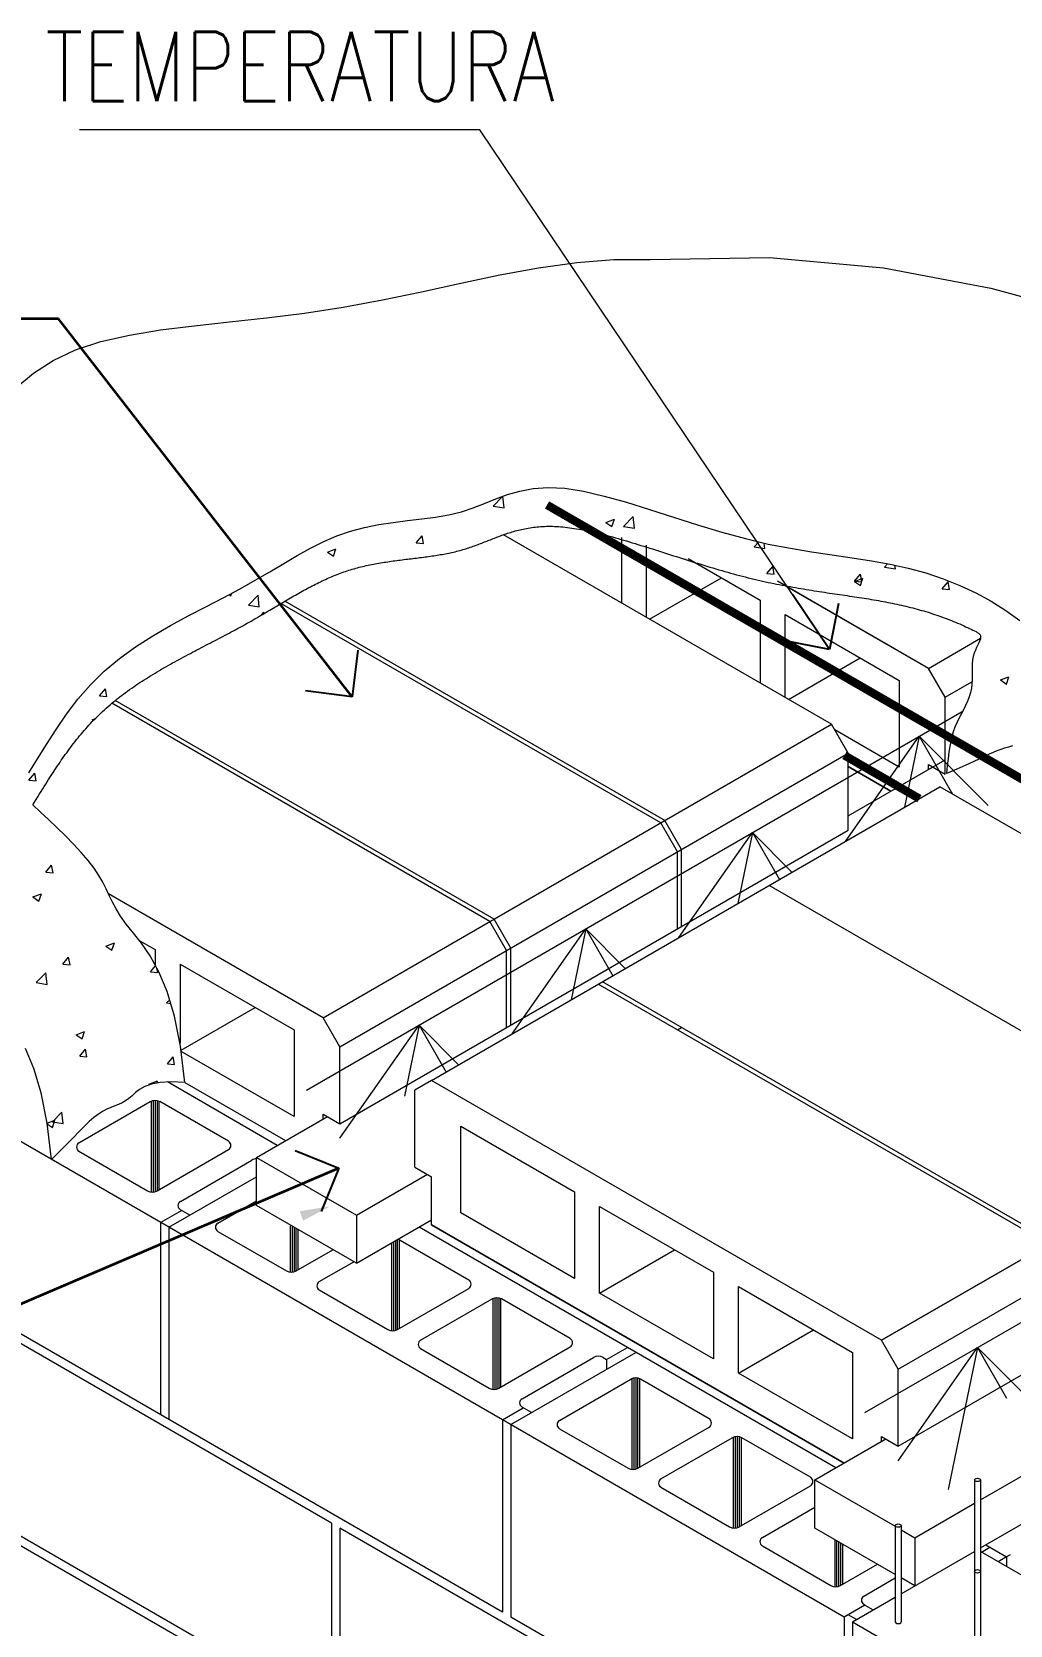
# Model space of a CAD drawing. Header units: metres. Extents: x 101 to 152, y -469 to -326.
# Drawn here: x 148.316 to 150.085, y -458.952 to -456.072 of the extents above; entities that cross this region are included whole.
import ezdxf

# ---------------------------------------------------------------- set-up
doc = ezdxf.new("R2010")
doc.units = ezdxf.units.M
doc.header["$LTSCALE"] = 5
doc.header["$MEASUREMENT"] = 0
doc.layers.get('0').update_dxf_attribs({"color": 30})
for name, color, linetype, lineweight in [('A-ANNO-NOTE', 7, 'Continuous', 35), ('A-ANNO-TEXT', 3, 'Continuous', 18), ('A-DETL-MBND', 3, 'Continuous', 18), ('A-DETL-MCUT', 4, 'Continuous', 25)]:
    doc.layers.add(name, color=color, linetype=linetype, lineweight=lineweight)
doc.styles.add('E-ROMANS', font='romans.shx', dxfattribs={"width": 0.8})
doc.dimstyles.new('E-0100_TICK_12', dxfattribs={"dimscale": 0.001, "dimtxt": 120, "dimasz": 120, "dimexe": 60, "dimexo": 40, "dimgap": 60, "dimtad": 0, "dimzin": 0, "dimdsep": 46, "dimtxsty": 'E-ROMANS', "dimblk": 'OBLIQUE', "dimcen": 60, "dimclrd": 256, "dimclre": 256, "dimclrt": 256, "dimadec": 0, "dimazin": 0, "dimtfac": 1, "dimtmove": 1, "dimatfit": 3, "dimldrblk": 'OPEN90', "dimfxl": 1, "dimtfill": 1, "dimtolj": 1, "dimtzin": 0, "dimlwd": -1, "dimarcsym": 0})

# ---------------------------------------------------------------- blocks, each defined once
blk = doc.blocks.new('_Oblique')
at = {"color": 0, "linetype": 'ByBlock', "lineweight": -2}
blk.add_line((-0.5, -0.5), (0.5, 0.5), dxfattribs=at)
blk = doc.blocks.new('_Open90')
at = {"color": 0, "linetype": 'ByBlock', "lineweight": -2}
for p, q in [((-0.5, 0.5), (0, 0)), ((0, 0), (-1, 0)), ((0, 0), (-0.5, -0.5))]:
    blk.add_line(p, q, dxfattribs=at)

msp = doc.modelspace()

# ---------------------------------------------------------------- linework, layer by layer
at = {"layer": 'A-DETL-MBND'}
for p, q in [((149.2324, -456.4985), (149.3012, -456.4888)), ((149.3012, -456.4888), (149.3686, -456.4834)), ((149.3686, -456.4834), (149.4342, -456.4836)), ((149.4342, -456.4836), (149.6501, -456.4796)), ((149.6501, -456.4796), (149.8557, -456.4984)), ((149.0919, -456.5261), (149.1625, -456.5113)), ((149.1625, -456.5113), (149.2324, -456.4985)), ((149.8557, -456.4984), (150.0503, -456.5351)), ((148.9498, -456.5565), (149.0208, -456.5416)), ((149.0208, -456.5416), (149.0919, -456.5261)), ((150.0503, -456.5351), (150.2332, -456.5848)), ((148.8089, -456.5802), (148.879, -456.5697)), ((148.879, -456.5697), (148.9498, -456.5565)), ((148.6094, -456.6031), (148.6734, -456.596)), ((148.6734, -456.596), (148.7401, -456.5887)), ((148.7401, -456.5887), (148.8089, -456.5802)), ((148.3948, -456.6467), (148.4408, -456.6316)), ((148.4408, -456.6316), (148.4924, -456.62)), ((148.4924, -456.62), (148.5488, -456.6107)), ((148.3546, -456.6657), (148.3948, -456.6467)), ((148.2873, -456.7154), (148.3193, -456.6887)), ((148.3193, -456.6887), (148.3546, -456.6657)), ((149.1348, -456.9244), (149.1553, -456.9162)), ((149.1502, -456.9295), (149.1672, -456.9118)), ((149.1553, -456.9162), (149.1762, -456.9085)), ((149.1699, -456.9326), (149.1674, -456.9117)), ((149.1762, -456.9085), (149.1985, -456.902)), ((149.1985, -456.902), (149.2226, -456.8974)), ((149.2226, -456.8974), (149.2495, -456.8955)), ((149.2495, -456.8955), (149.2796, -456.897)), ((149.2796, -456.897), (149.3136, -456.9024)), ((149.3136, -456.9024), (149.351, -456.9111)), ((149.351, -456.9111), (149.391, -456.9223)), ((149.021, -456.9523), (149.046, -456.9489)), ((149.046, -456.9489), (149.07, -456.9447)), ((149.07, -456.9447), (149.0928, -456.9393)), ((149.0928, -456.9393), (149.1143, -456.9324)), ((149.1143, -456.9324), (149.1348, -456.9244)), ((149.1502, -456.9295), (149.1699, -456.9326)), ((149.3861, -456.9661), (149.4033, -456.9482)), ((149.391, -456.9223), (149.433, -456.9353)), ((149.4057, -456.9692), (149.4033, -456.9482)), ((149.433, -456.9353), (149.4762, -456.9491)), ((149.4762, -456.9491), (149.5199, -456.9631)), ((148.8678, -456.9828), (148.8923, -456.9743)), ((148.8923, -456.9743), (148.9175, -456.9676)), ((148.9175, -456.9676), (148.9433, -456.9626)), ((148.9433, -456.9626), (148.9693, -456.9587)), ((148.9693, -456.9587), (148.9953, -456.9554)), ((148.9953, -456.9554), (149.021, -456.9523)), ((149.1738, -456.9792), (149.1764, -456.9783)), ((149.1764, -456.9783), (149.1792, -456.9774)), ((149.1792, -456.9774), (149.1819, -456.9766)), ((149.1819, -456.9766), (149.1846, -456.9757)), ((149.1846, -456.9757), (149.1874, -456.9749)), ((149.1874, -456.9749), (149.1902, -456.9741)), ((149.1902, -456.9741), (149.193, -456.9734)), ((149.193, -456.9734), (149.1959, -456.9726)), ((149.1959, -456.9726), (149.1988, -456.9719)), ((149.1988, -456.9719), (149.2017, -456.9712)), ((149.2017, -456.9712), (149.2046, -456.9706)), ((149.2046, -456.9706), (149.2076, -456.97)), ((149.2076, -456.97), (149.2106, -456.9694)), ((149.2106, -456.9694), (149.2137, -456.9689)), ((149.2137, -456.9689), (149.2168, -456.9683)), ((149.2168, -456.9683), (149.2199, -456.9679)), ((149.2199, -456.9679), (149.2231, -456.9675)), ((149.2231, -456.9675), (149.2263, -456.9671)), ((149.2263, -456.9671), (149.2295, -456.9667)), ((149.2295, -456.9667), (149.2328, -456.9664)), ((149.2328, -456.9664), (149.2362, -456.9662)), ((149.2362, -456.9662), (149.2396, -456.966)), ((149.2396, -456.966), (149.243, -456.9658)), ((149.243, -456.9658), (149.2465, -456.9657)), ((149.2465, -456.9657), (149.25, -456.9657)), ((149.25, -456.9657), (149.2536, -456.9657)), ((149.2536, -456.9657), (149.2573, -456.9657)), ((149.2573, -456.9657), (149.2609, -456.9658)), ((149.2609, -456.9658), (149.2647, -456.966)), ((149.2647, -456.966), (149.2685, -456.9662)), ((149.2685, -456.9662), (149.2724, -456.9665)), ((149.2724, -456.9665), (149.2763, -456.9669)), ((149.2763, -456.9669), (149.2803, -456.9673)), ((149.2803, -456.9673), (149.2843, -456.9677)), ((149.2843, -456.9677), (149.2884, -456.9682)), ((149.2884, -456.9682), (149.2926, -456.9688)), ((149.2926, -456.9688), (149.2968, -456.9694)), ((149.2968, -456.9694), (149.3011, -456.9701)), ((149.3011, -456.9701), (149.3054, -456.9709)), ((149.3054, -456.9709), (149.3098, -456.9717)), ((149.3098, -456.9717), (149.3142, -456.9725)), ((149.3142, -456.9725), (149.3187, -456.9735)), ((149.3187, -456.9735), (149.3232, -456.9744)), ((149.3232, -456.9744), (149.3278, -456.9754)), ((149.3278, -456.9754), (149.3324, -456.9765)), ((149.3324, -456.9765), (149.3371, -456.9776)), ((149.3371, -456.9776), (149.3419, -456.9787)), ((149.3419, -456.9787), (149.3466, -456.9799)), ((149.3539, -456.9589), (149.3693, -456.953)), ((149.3539, -456.9589), (149.3648, -456.9663)), ((149.3648, -456.9663), (149.3693, -456.953)), ((149.3861, -456.9661), (149.4057, -456.9692)), ((149.5199, -456.9631), (149.5635, -456.9763)), ((149.5635, -456.9763), (149.6063, -456.988)), ((148.7961, -457.0184), (148.82, -457.0052)), ((148.82, -457.0052), (148.8438, -456.9932)), ((148.8438, -456.9932), (148.8678, -456.9828)), ((148.8506, -457.0125), (148.866, -457.0065)), ((148.8616, -457.0199), (148.866, -457.0065)), ((149.0112, -456.9954), (149.0218, -456.9827)), ((149.0112, -456.9954), (149.0244, -456.9966)), ((149.0244, -456.9966), (149.0218, -456.9827)), ((149.0954, -457.0079), (149.0981, -457.0071)), ((149.0981, -457.0071), (149.1008, -457.0062)), ((149.1008, -457.0062), (149.1035, -457.0054)), ((149.1035, -457.0054), (149.1062, -457.0045)), ((149.1062, -457.0045), (149.1089, -457.0036)), ((149.1089, -457.0036), (149.1115, -457.0027)), ((149.1115, -457.0027), (149.1141, -457.0018)), ((149.1141, -457.0018), (149.1167, -457.0009)), ((149.1167, -457.0009), (149.1194, -456.9999)), ((149.1194, -456.9999), (149.122, -456.9989)), ((149.122, -456.9989), (149.1245, -456.998)), ((149.1245, -456.998), (149.1271, -456.997)), ((149.1271, -456.997), (149.1297, -456.996)), ((149.1297, -456.996), (149.1323, -456.995)), ((149.1323, -456.995), (149.1348, -456.994)), ((149.1348, -456.994), (149.1374, -456.993)), ((149.1374, -456.993), (149.1399, -456.992)), ((149.1399, -456.992), (149.1425, -456.9909)), ((149.1425, -456.9909), (149.1451, -456.9899)), ((149.1451, -456.9899), (149.1476, -456.9889)), ((149.1476, -456.9889), (149.1502, -456.9879)), ((149.1502, -456.9879), (149.1528, -456.9869)), ((149.1528, -456.9869), (149.1554, -456.9859)), ((149.1554, -456.9859), (149.1579, -456.9849)), ((149.1579, -456.9849), (149.1606, -456.9839)), ((149.1606, -456.9839), (149.1632, -456.983)), ((149.1632, -456.983), (149.1658, -456.982)), ((149.1658, -456.982), (149.1684, -456.9811)), ((149.1684, -456.9811), (149.1711, -456.9801)), ((149.7621, -457.3236), (149.1686, -456.9809)), ((149.1711, -456.9801), (149.1738, -456.9792)), ((149.3466, -456.9799), (149.3514, -456.9811)), ((149.3514, -456.9811), (149.3563, -456.9824)), ((149.3563, -456.9824), (149.3612, -456.9837)), ((149.3612, -456.9837), (149.3661, -456.985)), ((149.3661, -456.985), (149.3711, -456.9864)), ((149.3711, -456.9864), (149.3761, -456.9878)), ((149.3761, -456.9878), (149.3811, -456.9893)), ((149.3811, -456.9893), (149.3862, -456.9907)), ((149.382, -456.9859), (149.382, -457.1041)), ((149.3862, -456.9907), (149.3913, -456.9922)), ((149.3913, -456.9922), (149.3965, -456.9937)), ((149.3965, -456.9937), (149.4016, -456.9953)), ((149.4016, -456.9953), (149.4068, -456.9969)), ((149.4068, -456.9969), (149.412, -456.9985)), ((149.412, -456.9985), (149.4173, -457.0001)), ((149.4173, -457.0001), (149.4226, -457.0017)), ((149.4226, -457.0017), (149.4279, -457.0034)), ((149.4272, -457.1302), (149.4272, -456.9999)), ((149.4279, -457.0034), (149.4332, -457.005)), ((149.4332, -457.005), (149.4385, -457.0067)), ((149.4385, -457.0067), (149.4439, -457.0084)), ((149.6063, -456.988), (149.6476, -456.9977)), ((149.6219, -457.0027), (149.6306, -456.9937)), ((149.6219, -457.0027), (149.6416, -457.0057)), ((149.6416, -457.0057), (149.6404, -456.996)), ((149.6476, -456.9977), (149.6875, -457.0054)), ((149.6875, -457.0054), (149.726, -457.0119)), ((148.7463, -457.0477), (148.7716, -457.0327)), ((148.7716, -457.0327), (148.7961, -457.0184)), ((148.8506, -457.0125), (148.8616, -457.0199)), ((148.9208, -457.0368), (148.924, -457.0361)), ((148.924, -457.0361), (148.9272, -457.0354)), ((148.9272, -457.0354), (148.9304, -457.0348)), ((148.9304, -457.0348), (148.9336, -457.0341)), ((148.9336, -457.0341), (148.9368, -457.0335)), ((148.9368, -457.0335), (148.9401, -457.0329)), ((148.9401, -457.0329), (148.9433, -457.0324)), ((148.9433, -457.0324), (148.9465, -457.0318)), ((148.9465, -457.0318), (148.9498, -457.0313)), ((148.9498, -457.0313), (148.953, -457.0308)), ((148.953, -457.0308), (148.9563, -457.0303)), ((148.9563, -457.0303), (148.9595, -457.0298)), ((148.9595, -457.0298), (148.9628, -457.0293)), ((148.9628, -457.0293), (148.966, -457.0288)), ((148.966, -457.0288), (148.9693, -457.0284)), ((148.9693, -457.0284), (148.9726, -457.0279)), ((148.9726, -457.0279), (148.9758, -457.0275)), ((148.9758, -457.0275), (148.9791, -457.0271)), ((148.9791, -457.0271), (148.9823, -457.0267)), ((148.9823, -457.0267), (148.9855, -457.0262)), ((148.9855, -457.0262), (148.9888, -457.0258)), ((148.9888, -457.0258), (148.992, -457.0254)), ((148.992, -457.0254), (148.9953, -457.025)), ((148.9953, -457.025), (148.9985, -457.0246)), ((148.9985, -457.0246), (149.0017, -457.0242)), ((149.0017, -457.0242), (149.0049, -457.0238)), ((149.0049, -457.0238), (149.0081, -457.0235)), ((149.0081, -457.0235), (149.0113, -457.0231)), ((149.0113, -457.0231), (149.0145, -457.0227)), ((149.0145, -457.0227), (149.0177, -457.0223)), ((149.0177, -457.0223), (149.0209, -457.0219)), ((149.0209, -457.0219), (149.024, -457.0215)), ((149.024, -457.0215), (149.0272, -457.021)), ((149.0272, -457.021), (149.0303, -457.0206)), ((149.0303, -457.0206), (149.0334, -457.0202)), ((149.0334, -457.0202), (149.0366, -457.0198)), ((149.0366, -457.0198), (149.0397, -457.0193)), ((149.0397, -457.0193), (149.0427, -457.0188)), ((149.0427, -457.0188), (149.0458, -457.0184)), ((149.0458, -457.0184), (149.0489, -457.0179)), ((149.0489, -457.0179), (149.0519, -457.0174)), ((149.0519, -457.0174), (149.0549, -457.0169)), ((149.0549, -457.0169), (149.058, -457.0164)), ((149.058, -457.0164), (149.061, -457.0158)), ((149.061, -457.0158), (149.0639, -457.0153)), ((149.0639, -457.0153), (149.0669, -457.0147)), ((149.0669, -457.0147), (149.0698, -457.0141)), ((149.0698, -457.0141), (149.0727, -457.0135)), ((149.0727, -457.0135), (149.0756, -457.0129)), ((149.0756, -457.0129), (149.0785, -457.0122)), ((149.0785, -457.0122), (149.0814, -457.0116)), ((149.0814, -457.0116), (149.0842, -457.0109)), ((149.0842, -457.0109), (149.087, -457.0102)), ((149.087, -457.0102), (149.0898, -457.0094)), ((149.0898, -457.0094), (149.0926, -457.0087)), ((149.0926, -457.0087), (149.0954, -457.0079)), ((149.4439, -457.0084), (149.4492, -457.0101)), ((149.4492, -457.0101), (149.4546, -457.0118)), ((149.4546, -457.0118), (149.46, -457.0136)), ((149.46, -457.0136), (149.4654, -457.0153)), ((149.4654, -457.0153), (149.4708, -457.017)), ((149.4708, -457.017), (149.4763, -457.0188)), ((149.4763, -457.0188), (149.4817, -457.0205)), ((149.4817, -457.0205), (149.4871, -457.0222)), ((149.4871, -457.0222), (149.4926, -457.024)), ((149.4926, -457.024), (149.4981, -457.0257)), ((149.4966, -457.0252), (149.4973, -457.0243)), ((149.4976, -457.0255), (149.4973, -457.0243)), ((149.4981, -457.0257), (149.5035, -457.0274)), ((149.5025, -457.0238), (149.6332, -457.0993)), ((149.5035, -457.0274), (149.509, -457.0292)), ((149.509, -457.0292), (149.5144, -457.0309)), ((149.5144, -457.0309), (149.5199, -457.0326)), ((149.5199, -457.0326), (149.5254, -457.0343)), ((149.5254, -457.0343), (149.5308, -457.0359)), ((149.5308, -457.0359), (149.5363, -457.0376)), ((149.726, -457.0119), (149.7632, -457.0175)), ((149.7632, -457.0175), (149.7992, -457.0227)), ((149.7992, -457.0227), (149.834, -457.0281)), ((149.834, -457.0281), (149.8679, -457.0342)), ((149.8578, -457.0393), (149.8634, -457.0334)), ((149.8679, -457.0342), (149.9007, -457.0414)), ((149.8774, -457.0423), (149.8767, -457.0361)), ((148.6917, -457.0791), (148.7198, -457.0633)), ((148.7198, -457.0633), (148.7463, -457.0477)), ((148.8379, -457.0659), (148.8409, -457.0645)), ((148.8409, -457.0645), (148.8439, -457.0631)), ((148.8439, -457.0631), (148.8468, -457.0617)), ((148.8468, -457.0617), (148.8498, -457.0603)), ((148.8498, -457.0603), (148.8528, -457.059)), ((148.8528, -457.059), (148.8558, -457.0577)), ((148.8558, -457.0577), (148.8588, -457.0564)), ((148.8588, -457.0564), (148.8618, -457.0552)), ((148.8618, -457.0552), (148.8648, -457.0539)), ((148.8648, -457.0539), (148.8679, -457.0527)), ((148.8679, -457.0527), (148.8709, -457.0516)), ((148.8709, -457.0516), (148.8739, -457.0504)), ((148.8739, -457.0504), (148.877, -457.0493)), ((148.877, -457.0493), (148.88, -457.0482)), ((148.88, -457.0482), (148.8831, -457.0472)), ((148.8831, -457.0472), (148.8862, -457.0461)), ((148.8862, -457.0461), (148.8893, -457.0451)), ((148.8893, -457.0451), (148.8924, -457.0442)), ((148.8924, -457.0442), (148.8955, -457.0432)), ((148.8955, -457.0432), (148.8986, -457.0423)), ((148.8986, -457.0423), (148.9017, -457.0415)), ((148.9017, -457.0415), (148.9049, -457.0406)), ((148.9049, -457.0406), (148.908, -457.0398)), ((148.908, -457.0398), (148.9112, -457.039)), ((148.9112, -457.039), (148.9144, -457.0382)), ((148.9144, -457.0382), (148.9176, -457.0375)), ((148.9176, -457.0375), (148.9208, -457.0368)), ((149.4331, -457.1336), (149.5629, -457.0587)), ((149.5363, -457.0376), (149.5417, -457.0393)), ((149.5417, -457.0393), (149.5472, -457.0409)), ((149.5472, -457.0409), (149.5526, -457.0425)), ((149.5526, -457.0425), (149.558, -457.0441)), ((149.558, -457.0441), (149.5634, -457.0457)), ((149.5634, -457.0457), (149.5688, -457.0472)), ((149.5688, -457.0472), (149.5742, -457.0488)), ((149.5742, -457.0488), (149.5795, -457.0502)), ((149.5795, -457.0502), (149.5849, -457.0517)), ((149.5849, -457.0517), (149.5902, -457.0532)), ((149.5902, -457.0532), (149.5955, -457.0546)), ((149.5955, -457.0546), (149.6008, -457.056)), ((149.6008, -457.056), (149.6061, -457.0573)), ((149.6061, -457.0573), (149.6113, -457.0586)), ((149.6113, -457.0586), (149.6165, -457.0599)), ((149.6165, -457.0599), (149.6217, -457.0612)), ((149.6217, -457.0612), (149.6269, -457.0624)), ((149.6269, -457.0624), (149.6321, -457.0636)), ((149.6321, -457.0636), (149.6372, -457.0647)), ((149.6372, -457.0647), (149.6423, -457.0659)), ((149.6452, -457.0509), (149.6559, -457.0382)), ((149.6452, -457.0509), (149.6584, -457.0521)), ((149.6584, -457.0521), (149.6559, -457.0382)), ((149.9371, -457.2225), (149.664, -457.0649)), ((149.8034, -457.0656), (149.8188, -457.0596)), ((149.8037, -457.0648), (149.8144, -457.0521)), ((149.8037, -457.0648), (149.8169, -457.0659)), ((149.8169, -457.0659), (149.8144, -457.0521)), ((149.8144, -457.073), (149.8188, -457.0596)), ((149.8578, -457.0393), (149.8774, -457.0423)), ((149.9007, -457.0414), (149.9327, -457.0501)), ((149.9327, -457.0501), (149.9638, -457.0605)), ((149.9638, -457.0605), (149.9938, -457.0725)), ((148.6618, -457.095), (148.6917, -457.0791)), ((148.6728, -457.0891), (148.6759, -457.0912)), ((148.6759, -457.0912), (148.6774, -457.0867)), ((148.7078, -457.1082), (148.725, -457.0903)), ((148.7274, -457.1113), (148.725, -457.0903)), ((148.7838, -457.0952), (148.7869, -457.0934)), ((148.7869, -457.0934), (148.7899, -457.0916)), ((148.7899, -457.0916), (148.793, -457.0899)), ((148.793, -457.0899), (148.796, -457.0882)), ((148.796, -457.0882), (148.799, -457.0865)), ((148.799, -457.0865), (148.802, -457.0848)), ((148.802, -457.0848), (148.8051, -457.0831)), ((148.8051, -457.0831), (148.8081, -457.0814)), ((148.8081, -457.0814), (148.8111, -457.0798)), ((148.8111, -457.0798), (148.814, -457.0782)), ((148.814, -457.0782), (148.817, -457.0766)), ((148.817, -457.0766), (148.82, -457.075)), ((148.82, -457.075), (148.823, -457.0734)), ((148.823, -457.0734), (148.826, -457.0719)), ((148.826, -457.0719), (148.829, -457.0704)), ((148.829, -457.0704), (148.8319, -457.0689)), ((148.8319, -457.0689), (148.8349, -457.0674)), ((148.8349, -457.0674), (148.8379, -457.0659)), ((149.6423, -457.0659), (149.6474, -457.067)), ((149.6474, -457.067), (149.6525, -457.068)), ((149.6525, -457.068), (149.6575, -457.0691)), ((149.6575, -457.0691), (149.6625, -457.0701)), ((149.6625, -457.0701), (149.6675, -457.0711)), ((149.6675, -457.0711), (149.6725, -457.0721)), ((149.6725, -457.0721), (149.6774, -457.073)), ((149.6774, -457.073), (149.6824, -457.0739)), ((149.9371, -457.2225), (149.6784, -457.0732)), ((149.6824, -457.0739), (149.6873, -457.0748)), ((149.6873, -457.0748), (149.6922, -457.0757)), ((149.6922, -457.0757), (149.697, -457.0766)), ((149.697, -457.0766), (149.7019, -457.0774)), ((149.7019, -457.0774), (149.7067, -457.0782)), ((149.7067, -457.0782), (149.7115, -457.079)), ((149.7115, -457.079), (149.7163, -457.0798)), ((149.7163, -457.0798), (149.721, -457.0806)), ((149.721, -457.0806), (149.7258, -457.0813)), ((149.7258, -457.0813), (149.7305, -457.0821)), ((149.7305, -457.0821), (149.7352, -457.0828)), ((149.7352, -457.0828), (149.7399, -457.0835)), ((149.7399, -457.0835), (149.7445, -457.0843)), ((149.7445, -457.0843), (149.7492, -457.085)), ((149.7492, -457.085), (149.7538, -457.0857)), ((149.7538, -457.0857), (149.7584, -457.0863)), ((149.7584, -457.0863), (149.763, -457.087)), ((149.763, -457.087), (149.7675, -457.0877)), ((149.7675, -457.0877), (149.7721, -457.0884)), ((149.7721, -457.0884), (149.7766, -457.089)), ((149.7766, -457.089), (149.7811, -457.0897)), ((149.7811, -457.0897), (149.7856, -457.0904)), ((149.7856, -457.0904), (149.7901, -457.091)), ((149.7901, -457.091), (149.7945, -457.0917)), ((149.7945, -457.0917), (149.799, -457.0924)), ((149.799, -457.0924), (149.8034, -457.093)), ((149.8034, -457.0656), (149.8144, -457.073)), ((149.8034, -457.093), (149.8078, -457.0937)), ((149.8078, -457.0937), (149.8122, -457.0944)), ((149.9622, -457.0787), (149.9729, -457.066)), ((149.9622, -457.0787), (149.9754, -457.0798)), ((149.9754, -457.0798), (149.9729, -457.0659)), ((149.9938, -457.0725), (150.0228, -457.086)), ((150.0228, -457.086), (150.0506, -457.1011)), ((148.5987, -457.1278), (148.6306, -457.1112)), ((148.6306, -457.1112), (148.6618, -457.095)), ((148.7078, -457.1082), (148.7274, -457.1113)), ((148.7315, -457.126), (148.7354, -457.1212)), ((148.7359, -457.1234), (148.7354, -457.1212)), ((148.7363, -457.1232), (148.7396, -457.1212)), ((148.7396, -457.1212), (148.7428, -457.1193)), ((148.7428, -457.1193), (148.7461, -457.1174)), ((148.7461, -457.1174), (148.7493, -457.1155)), ((148.7493, -457.1155), (148.7525, -457.1136)), ((148.7525, -457.1136), (148.7557, -457.1117)), ((148.7557, -457.1117), (148.7589, -457.1098)), ((148.7589, -457.1098), (148.7621, -457.1079)), ((148.7621, -457.1079), (148.7652, -457.1061)), ((148.7652, -457.1061), (148.7684, -457.1042)), ((149.4532, -457.5019), (148.7664, -457.1054)), ((148.7684, -457.1042), (148.7715, -457.1024)), ((148.7715, -457.1024), (148.7746, -457.1006)), ((149.4607, -457.4976), (148.7738, -457.101)), ((148.7746, -457.1006), (148.7777, -457.0988)), ((148.7777, -457.0988), (148.7808, -457.097)), ((148.7808, -457.097), (148.7838, -457.0952)), ((149.6332, -457.0993), (149.6332, -457.2491)), ((149.8122, -457.0944), (149.8166, -457.0951)), ((149.8166, -457.0951), (149.8209, -457.0957)), ((149.8209, -457.0957), (149.8252, -457.0964)), ((149.8252, -457.0964), (149.8296, -457.0971)), ((149.8296, -457.0971), (149.8339, -457.0979)), ((149.8339, -457.0979), (149.8381, -457.0986)), ((149.8381, -457.0986), (149.8424, -457.0993)), ((149.8424, -457.0993), (149.8467, -457.1001)), ((149.8467, -457.1001), (149.8509, -457.1008)), ((149.8509, -457.1008), (149.8551, -457.1016)), ((149.8551, -457.1016), (149.8593, -457.1024)), ((149.8593, -457.1024), (149.8635, -457.1032)), ((149.8635, -457.1032), (149.8677, -457.104)), ((149.8677, -457.104), (149.8719, -457.1048)), ((149.8719, -457.1048), (149.876, -457.1057)), ((149.876, -457.1057), (149.8801, -457.1066)), ((149.8801, -457.1066), (149.8843, -457.1075)), ((149.8843, -457.1075), (149.8884, -457.1084)), ((149.8884, -457.1084), (149.8925, -457.1093)), ((149.8925, -457.1093), (149.8965, -457.1103)), ((149.8965, -457.1103), (149.9006, -457.1113)), ((149.9006, -457.1113), (149.9046, -457.1123)), ((149.9046, -457.1123), (149.9087, -457.1133)), ((149.9087, -457.1133), (149.9127, -457.1144)), ((149.9127, -457.1144), (149.9167, -457.1154)), ((149.9167, -457.1154), (149.9207, -457.1165)), ((149.9207, -457.1165), (149.9247, -457.1177)), ((149.9247, -457.1177), (149.9286, -457.1188)), ((149.9286, -457.1188), (149.9326, -457.12)), ((149.9326, -457.12), (149.9365, -457.1212)), ((149.9365, -457.1212), (149.9404, -457.1224)), ((149.9404, -457.1224), (149.9443, -457.1237)), ((150.0506, -457.1011), (150.0771, -457.1177)), ((150.0771, -457.1177), (150.1023, -457.1358)), ((148.5347, -457.1636), (148.5665, -457.1452)), ((148.5665, -457.1452), (148.5987, -457.1278)), ((148.6841, -457.1527), (148.6877, -457.1507)), ((148.6877, -457.1507), (148.6914, -457.1487)), ((148.6914, -457.1487), (148.695, -457.1467)), ((148.695, -457.1467), (148.6986, -457.1448)), ((148.6986, -457.1448), (148.7021, -457.1428)), ((148.7021, -457.1428), (148.7056, -457.1408)), ((148.7056, -457.1408), (148.7091, -457.1388)), ((148.7091, -457.1388), (148.7126, -457.1369)), ((148.7126, -457.1369), (148.7161, -457.1349)), ((148.7161, -457.1349), (148.7195, -457.1329)), ((148.7195, -457.1329), (148.7229, -457.131)), ((148.7229, -457.131), (148.7263, -457.129)), ((148.7263, -457.129), (148.7296, -457.1271)), ((148.7296, -457.1271), (148.733, -457.1251)), ((148.733, -457.1251), (148.7363, -457.1232)), ((149.6784, -457.1254), (149.8843, -457.2443)), ((149.6784, -457.2752), (149.6784, -457.1254)), ((149.9443, -457.1237), (149.9482, -457.125)), ((149.9482, -457.125), (149.9521, -457.1263)), ((149.9521, -457.1263), (149.956, -457.1276)), ((149.956, -457.1276), (149.9598, -457.129)), ((149.9598, -457.129), (149.9636, -457.1304)), ((149.9636, -457.1304), (149.9674, -457.1318)), ((149.9674, -457.1318), (149.9712, -457.1332)), ((149.9712, -457.1332), (149.975, -457.1347)), ((149.975, -457.1347), (149.9788, -457.1362)), ((149.9788, -457.1362), (149.9825, -457.1377)), ((149.9825, -457.1377), (149.9862, -457.1392)), ((149.9862, -457.1392), (149.99, -457.1407)), ((149.99, -457.1407), (149.9937, -457.1423)), ((149.9937, -457.1423), (149.9973, -457.1439)), ((149.9973, -457.1439), (150.001, -457.1455)), ((150.001, -457.1455), (150.0045, -457.1472)), ((150.0045, -457.1472), (150.008, -457.1488)), ((150.008, -457.1488), (150.0114, -457.1503)), ((150.0114, -457.1503), (150.0146, -457.1519)), ((148.5038, -457.1833), (148.5347, -457.1636)), ((148.6305, -457.1808), (148.6345, -457.1788)), ((148.6345, -457.1788), (148.6384, -457.1768)), ((148.6384, -457.1768), (148.6423, -457.1747)), ((148.6423, -457.1747), (148.6462, -457.1727)), ((148.6462, -457.1727), (148.6501, -457.1707)), ((148.6501, -457.1707), (148.6539, -457.1687)), ((148.6539, -457.1687), (148.6578, -457.1667)), ((148.6578, -457.1667), (148.6616, -457.1646)), ((148.6616, -457.1646), (148.6654, -457.1626)), ((148.6654, -457.1626), (148.6692, -457.1606)), ((148.6692, -457.1606), (148.6729, -457.1587)), ((148.6729, -457.1587), (148.6767, -457.1567)), ((148.6767, -457.1567), (148.6804, -457.1547)), ((148.6804, -457.1547), (148.6841, -457.1527)), ((149.9371, -457.2225), (150.0313, -457.1681)), ((150.0146, -457.1519), (150.0177, -457.1533)), ((150.0177, -457.1533), (150.0206, -457.1548)), ((150.0206, -457.1548), (150.0232, -457.1561)), ((150.0232, -457.1561), (150.0256, -457.1574)), ((150.0264, -457.1802), (150.0243, -457.1848)), ((150.0256, -457.1574), (150.0277, -457.1588)), ((150.0284, -457.1761), (150.0264, -457.1802)), ((150.0277, -457.1588), (150.0294, -457.1604)), ((150.03, -457.1724), (150.0284, -457.1761)), ((150.0294, -457.1604), (150.0306, -457.1621)), ((150.0311, -457.1692), (150.03, -457.1724)), ((150.0306, -457.1621), (150.0314, -457.1641)), ((150.0315, -457.1664), (150.0311, -457.1692)), ((150.0314, -457.1641), (150.0315, -457.1664)), ((148.447, -457.2273), (148.4744, -457.2044)), ((148.4744, -457.2044), (148.5038, -457.1833)), ((148.5746, -457.2105), (148.5786, -457.2083)), ((148.5786, -457.2083), (148.5826, -457.2062)), ((148.5826, -457.2062), (148.5866, -457.204)), ((148.5866, -457.204), (148.5906, -457.2018)), ((148.5906, -457.2018), (148.5946, -457.1997)), ((148.5946, -457.1997), (148.5987, -457.1975)), ((148.5987, -457.1975), (148.6027, -457.1954)), ((148.6027, -457.1954), (148.6067, -457.1933)), ((148.6067, -457.1933), (148.6107, -457.1912)), ((148.6107, -457.1912), (148.6146, -457.1891)), ((148.6146, -457.1891), (148.6186, -457.187)), ((148.6186, -457.187), (148.6226, -457.185)), ((148.6226, -457.185), (148.6266, -457.1829)), ((148.6266, -457.1829), (148.6305, -457.1808)), ((149.6842, -457.2786), (149.814, -457.2037)), ((150.017, -457.2073), (150.0163, -457.2138)), ((150.0183, -457.2011), (150.017, -457.2073)), ((150.0201, -457.1953), (150.0183, -457.2011)), ((150.0221, -457.1898), (150.0201, -457.1953)), ((150.0243, -457.1848), (150.0221, -457.1898)), ((148.422, -457.2521), (148.447, -457.2273)), ((148.527, -457.2382), (148.5309, -457.2358)), ((148.5309, -457.2358), (148.5349, -457.2334)), ((148.5349, -457.2334), (148.5388, -457.2311)), ((148.5388, -457.2311), (148.5427, -457.2287)), ((148.5427, -457.2287), (148.5467, -457.2264)), ((148.5467, -457.2264), (148.5506, -457.2241)), ((148.5506, -457.2241), (148.5546, -457.2218)), ((148.5546, -457.2218), (148.5586, -457.2195)), ((148.5586, -457.2195), (148.5626, -457.2172)), ((148.5626, -457.2172), (148.5666, -457.215)), ((148.5666, -457.215), (148.5706, -457.2128)), ((148.5706, -457.2128), (148.5746, -457.2105)), ((149.9672, -457.2747), (149.9371, -457.2225)), ((149.9672, -457.2747), (149.9371, -457.2225)), ((150.0161, -457.2207), (150.016, -457.2279)), ((150.016, -457.2279), (150.0161, -457.2353)), ((150.0161, -457.2353), (150.016, -457.2428)), ((150.0163, -457.2138), (150.0161, -457.2207)), ((150.0672, -457.2435), (150.0827, -457.2376)), ((150.0782, -457.2509), (150.0827, -457.2376)), ((148.3994, -457.2783), (148.422, -457.2521)), ((148.4384, -457.2724), (148.4491, -457.2597)), ((148.4516, -457.2736), (148.4491, -457.2597)), ((148.4819, -457.2689), (148.4855, -457.2662)), ((148.4855, -457.2662), (148.4892, -457.2635)), ((148.4892, -457.2635), (148.4928, -457.2609)), ((148.4928, -457.2609), (148.4966, -457.2583)), ((148.4966, -457.2583), (148.5003, -457.2557)), ((148.5003, -457.2557), (148.504, -457.2531)), ((148.504, -457.2531), (148.5078, -457.2506)), ((148.5078, -457.2506), (148.5116, -457.2481)), ((148.5116, -457.2481), (148.5155, -457.2456)), ((148.5155, -457.2456), (148.5193, -457.2431)), ((148.5193, -457.2431), (148.5232, -457.2407)), ((148.5232, -457.2407), (148.527, -457.2382)), ((149.8843, -457.2443), (149.8843, -457.4009)), ((149.9672, -457.2747), (150.0158, -457.2467)), ((150.0132, -457.2661), (150.0108, -457.2738)), ((150.0148, -457.2583), (150.0132, -457.2661)), ((150.0156, -457.2505), (150.0148, -457.2583)), ((150.016, -457.2428), (150.0156, -457.2505)), ((150.0672, -457.2435), (150.0782, -457.2509)), ((148.3788, -457.3054), (148.3994, -457.2783)), ((148.4384, -457.2724), (148.4516, -457.2736)), ((148.4474, -457.2972), (148.4507, -457.2943)), ((148.4507, -457.2943), (148.454, -457.2913)), ((148.454, -457.2913), (148.4574, -457.2884)), ((148.4574, -457.2884), (148.4608, -457.2855)), ((149.1442, -457.6803), (148.4605, -457.2856)), ((148.4608, -457.2855), (148.4642, -457.2827)), ((148.4642, -457.2827), (148.4677, -457.2799)), ((149.1518, -457.6759), (148.4667, -457.2804)), ((148.4677, -457.2799), (148.4712, -457.2771)), ((148.4712, -457.2771), (148.4747, -457.2743)), ((148.4747, -457.2743), (148.4783, -457.2716)), ((148.4783, -457.2716), (148.4819, -457.2689)), ((149.9672, -457.4139), (149.9672, -457.2747)), ((149.9672, -457.4139), (149.9672, -457.2747)), ((150.0042, -457.2894), (150.0003, -457.2972)), ((150.0078, -457.2816), (150.0042, -457.2894)), ((150.0108, -457.2738), (150.0078, -457.2816)), ((148.3599, -457.3328), (148.3788, -457.3054)), ((148.4194, -457.3251), (148.4224, -457.3219)), ((148.4224, -457.3219), (148.4254, -457.3187)), ((148.4254, -457.3153), (148.4307, -457.3133)), ((148.4254, -457.3153), (148.4274, -457.3166)), ((148.4254, -457.3187), (148.4284, -457.3156)), ((148.4284, -457.3156), (148.4315, -457.3125)), ((148.4315, -457.3125), (148.4346, -457.3094)), ((148.4346, -457.3094), (148.4377, -457.3063)), ((148.4377, -457.3063), (148.4409, -457.3032)), ((148.4409, -457.3032), (148.4441, -457.3002)), ((148.4441, -457.3002), (148.4474, -457.2972)), ((148.8127, -457.9848), (149.9984, -457.3003)), ((148.8428, -457.8543), (149.7621, -457.3236)), ((149.7922, -457.3758), (149.7621, -457.3236)), ((149.9884, -457.3209), (149.9849, -457.3289)), ((149.9922, -457.3129), (149.9884, -457.3209)), ((149.9962, -457.3051), (149.9922, -457.3129)), ((150.0003, -457.2972), (149.9962, -457.3051)), ((148.3425, -457.3599), (148.3599, -457.3328)), ((148.3944, -457.3547), (148.397, -457.3514)), ((148.397, -457.3514), (148.3997, -457.348)), ((148.3997, -457.348), (148.4024, -457.3447)), ((148.4024, -457.3447), (148.4052, -457.3414)), ((148.4052, -457.3414), (148.408, -457.3381)), ((148.408, -457.3381), (148.4108, -457.3348)), ((148.4108, -457.3348), (148.4136, -457.3316)), ((148.4136, -457.3316), (148.4165, -457.3283)), ((148.4165, -457.3283), (148.4194, -457.3251)), ((149.8843, -457.4009), (149.7679, -457.3337)), ((149.7874, -457.5352), (149.9203, -457.3453)), ((149.9203, -457.3453), (149.8939, -457.4736)), ((149.9203, -457.3453), (149.9806, -457.4497)), ((149.9203, -457.3453), (150.0454, -457.4707)), ((149.9796, -457.3454), (149.9775, -457.3543)), ((149.982, -457.337), (149.9796, -457.3454)), ((149.9849, -457.3289), (149.982, -457.337)), ((148.3262, -457.3863), (148.3425, -457.3599)), ((148.3718, -457.3852), (148.3742, -457.3818)), ((148.3742, -457.3818), (148.3766, -457.3784)), ((148.3766, -457.3784), (148.3791, -457.375)), ((148.3791, -457.375), (148.3815, -457.3716)), ((148.3815, -457.3716), (148.384, -457.3682)), ((148.384, -457.3682), (148.3866, -457.3648)), ((148.3866, -457.3648), (148.3891, -457.3614)), ((148.3891, -457.3614), (148.3917, -457.3581)), ((148.3917, -457.3581), (148.3944, -457.3547)), ((148.873, -457.9065), (149.7922, -457.3758)), ((149.7922, -457.515), (149.7922, -457.3758)), ((149.9742, -457.3742), (149.9727, -457.3857)), ((149.9758, -457.3639), (149.9742, -457.3742)), ((149.9775, -457.3543), (149.9758, -457.3639)), ((150.0388, -457.3817), (150.0293, -457.3862)), ((150.0469, -457.3779), (150.0388, -457.3817)), ((150.0542, -457.3746), (150.0469, -457.3779)), ((150.061, -457.3718), (150.0542, -457.3746)), ((150.0678, -457.3693), (150.061, -457.3718)), ((150.0746, -457.367), (150.0678, -457.3693)), ((150.0817, -457.3648), (150.0746, -457.367)), ((150.0891, -457.3625), (150.0817, -457.3648)), ((148.3109, -457.4114), (148.3262, -457.3863)), ((148.3534, -457.4127), (148.3556, -457.4092)), ((148.3556, -457.4092), (148.3579, -457.4057)), ((148.3579, -457.4057), (148.3601, -457.4023)), ((148.3601, -457.4023), (148.3624, -457.3989)), ((148.3624, -457.3989), (148.3647, -457.3955)), ((148.3647, -457.3955), (148.367, -457.3921)), ((148.367, -457.3921), (148.3694, -457.3887)), ((148.3694, -457.3887), (148.3718, -457.3852)), ((149.7922, -457.4889), (149.9672, -457.3878)), ((149.7922, -457.3999), (149.8693, -457.4444)), ((149.8693, -457.4444), (149.7922, -457.3999)), ((149.7922, -457.4889), (149.9446, -457.4009)), ((149.9371, -457.4052), (149.9371, -457.3965)), ((149.9371, -457.3965), (149.9672, -457.4139)), ((149.9713, -457.3984), (149.9698, -457.4125)), ((149.9888, -457.4045), (149.9698, -457.4125)), ((149.9727, -457.3857), (149.9713, -457.3984)), ((150.0048, -457.3975), (149.9888, -457.4045)), ((150.0181, -457.3915), (150.0048, -457.3975)), ((150.0293, -457.3862), (150.0181, -457.3915)), ((148.3106, -457.4248), (148.3212, -457.4121)), ((148.3106, -457.4248), (148.3238, -457.426)), ((148.3238, -457.4259), (148.3212, -457.4121)), ((148.3359, -457.4403), (148.3386, -457.4359)), ((148.3386, -457.4359), (148.3413, -457.4316)), ((148.3413, -457.4316), (148.3439, -457.4275)), ((148.3439, -457.4275), (148.3463, -457.4236)), ((148.3463, -457.4236), (148.3487, -457.4199)), ((148.3487, -457.4199), (148.3511, -457.4162)), ((148.3511, -457.4162), (148.3534, -457.4127)), ((149.0387, -457.9674), (149.958, -457.4367)), ((150.7718, -457.9065), (149.958, -457.4367)), ((148.3179, -457.4695), (148.321, -457.4644)), ((148.321, -457.4644), (148.3241, -457.4594)), ((148.3241, -457.4594), (148.3271, -457.4545)), ((148.3271, -457.4545), (148.3301, -457.4496)), ((148.3301, -457.4496), (148.333, -457.4449)), ((148.333, -457.4449), (148.3359, -457.4403)), ((148.3316, -457.4822), (148.3179, -457.4695)), ((148.3463, -457.496), (148.3316, -457.4822)), ((148.3615, -457.5104), (148.3463, -457.496)), ((148.3767, -457.5254), (148.3615, -457.5104)), ((148.3915, -457.5405), (148.3767, -457.5254)), ((148.873, -458.0457), (149.7922, -457.515)), ((149.4833, -457.5541), (149.4532, -457.5019)), ((149.4908, -457.5498), (149.4607, -457.4976)), ((149.486, -457.7092), (149.6189, -457.5193)), ((149.6189, -457.5193), (149.5925, -457.6477)), ((149.6189, -457.5193), (149.6905, -457.5911)), ((149.6189, -457.5193), (149.6679, -457.6042)), ((148.4054, -457.5554), (148.3915, -457.5405)), ((149.4833, -457.6933), (149.4833, -457.5541)), ((149.4908, -457.689), (149.4908, -457.5498)), ((148.3412, -457.591), (148.3519, -457.5783)), ((148.3545, -457.5922), (148.3519, -457.5783)), ((148.4179, -457.57), (148.4054, -457.5554)), ((148.4287, -457.5839), (148.4179, -457.57)), ((148.3413, -457.591), (148.3545, -457.5922)), ((148.4373, -457.5969), (148.4287, -457.5839)), ((148.4443, -457.6092), (148.4373, -457.5969)), ((148.4503, -457.6211), (148.4443, -457.6092)), ((148.3179, -457.6358), (148.3334, -457.6299)), ((148.3179, -457.6358), (148.3289, -457.6432)), ((148.3289, -457.6432), (148.3334, -457.6299)), ((148.4558, -457.6329), (148.4503, -457.6211)), ((148.8428, -457.8543), (148.4545, -457.6301)), ((148.4617, -457.6449), (148.4558, -457.6329)), ((150.4628, -458.0849), (149.6491, -457.615)), ((148.4683, -457.6574), (148.4617, -457.6449)), ((148.4765, -457.6707), (148.4683, -457.6574)), ((148.4868, -457.685), (148.4765, -457.6707)), ((148.4996, -457.7009), (148.4868, -457.685)), ((149.1744, -457.7325), (149.1442, -457.6803)), ((149.1819, -457.7281), (149.1518, -457.6759)), ((149.1846, -457.8832), (149.3175, -457.6933)), ((149.3175, -457.6933), (149.2912, -457.8217)), ((149.3175, -457.6933), (149.3891, -457.7651)), ((149.3175, -457.6933), (149.3665, -457.7782)), ((148.4498, -457.7248), (148.4653, -457.7188)), ((148.4498, -457.7248), (148.4608, -457.7322)), ((148.4608, -457.7322), (148.4653, -457.7188)), ((148.5143, -457.7195), (148.4996, -457.7009)), ((148.5104, -457.7145), (148.5389, -457.731)), ((148.5299, -457.7424), (148.5143, -457.7195)), ((149.7847, -458.9375), (147.6901, -457.7282)), ((148.3719, -457.7573), (148.3826, -457.7446)), ((148.3851, -457.7584), (148.3826, -457.7445)), ((148.5457, -457.771), (148.5299, -457.7424)), ((148.5389, -457.731), (148.5389, -457.7587)), ((149.1744, -457.8717), (149.1744, -457.7325)), ((149.1819, -457.8673), (149.1819, -457.7281)), ((149.8525, -458.4372), (151.0746, -457.7317)), ((148.324, -457.7906), (148.3412, -457.7727)), ((148.3436, -457.7937), (148.3412, -457.7727)), ((148.3719, -457.7573), (148.3851, -457.7584)), ((148.5304, -457.7711), (148.5397, -457.7601)), ((148.5304, -457.7711), (148.5436, -457.7723)), ((148.5436, -457.7723), (148.5422, -457.7647)), ((148.5608, -457.8067), (148.5457, -457.771)), ((148.5841, -457.7571), (148.7901, -457.876)), ((148.5841, -457.7571), (148.5841, -457.9002)), ((149.8826, -458.4894), (151.1094, -457.7812)), ((148.324, -457.7906), (148.3436, -457.7937)), ((148.5742, -457.851), (148.5608, -457.8067)), ((150.1539, -458.2632), (149.3401, -457.7934)), ((150.1614, -458.2589), (149.3477, -457.789)), ((148.5598, -457.8272), (148.5653, -457.8215)), ((148.5598, -457.8272), (148.5673, -457.8284)), ((148.586, -457.9127), (148.7198, -457.8354)), ((149.8224, -458.5677), (151.1248, -457.8158)), ((148.5851, -457.9052), (148.5742, -457.851)), ((148.873, -457.9065), (148.8428, -457.8543)), ((148.873, -458.0718), (149.0161, -457.8673)), ((149.0161, -457.8673), (148.9898, -457.9957)), ((149.0161, -457.8673), (149.0877, -457.9391)), ((149.0161, -457.8673), (149.0651, -457.9522)), ((149.4833, -457.876), (149.4908, -457.8717)), ((148.396, -457.885), (148.4115, -457.8791)), ((148.396, -457.885), (148.407, -457.8924)), ((148.407, -457.8924), (148.4115, -457.8791)), ((148.7901, -457.876), (148.7901, -458.0327)), ((149.8826, -458.6286), (151.146, -457.8992)), ((148.3196, -457.9456), (148.3046, -457.9094)), ((148.4026, -457.9235), (148.4132, -457.9108)), ((148.4026, -457.9235), (148.4158, -457.9246)), ((148.4158, -457.9246), (148.4132, -457.9108)), ((148.5611, -457.9374), (148.5717, -457.9247)), ((148.5743, -457.9385), (148.5717, -457.9246)), ((148.5927, -457.9709), (148.5851, -457.9052)), ((148.7901, -458.0327), (148.5863, -457.915)), ((148.873, -458.0457), (148.873, -457.9065)), ((148.3331, -457.9901), (148.3196, -457.9456)), ((148.5611, -457.9374), (148.5743, -457.9385)), ((150.0311, -458.7256), (151.3636, -457.9563)), ((148.511, -457.9838), (148.5035, -457.9895)), ((148.5204, -457.9785), (148.511, -457.9838)), ((148.5325, -457.9741), (148.5204, -457.9785)), ((148.5279, -457.974), (148.5434, -457.9681)), ((148.5279, -457.974), (148.5296, -457.9751)), ((148.5481, -457.971), (148.5325, -457.9741)), ((148.542, -457.9722), (148.5434, -457.9681)), ((148.5679, -457.9698), (148.5481, -457.971)), ((148.7599, -458.0849), (148.5613, -457.9702)), ((148.5927, -457.9709), (148.5679, -457.9698)), ((148.5927, -457.9709), (148.775, -458.0762)), ((149.0387, -457.9674), (149.0086, -457.9848)), ((149.0086, -458.124), (149.0086, -457.9848)), ((149.8525, -458.4372), (149.0387, -457.9674)), ((148.344, -458.0444), (148.3331, -457.9901)), ((148.4013, -458.0802), (148.5302, -458.0058)), ((148.466, -458.0134), (148.459, -458.0163)), ((148.4728, -458.0107), (148.466, -458.0134)), ((148.4794, -458.0077), (148.4728, -458.0107)), ((148.4856, -458.0043), (148.4794, -458.0077)), ((148.4916, -458.0002), (148.4856, -458.0043)), ((148.4973, -457.9951), (148.4916, -458.0002)), ((148.5035, -457.9895), (148.4973, -457.9951)), ((148.532, -458.0049), (148.532, -458.1691)), ((148.5354, -458.0038), (148.5354, -458.1691)), ((148.5389, -458.0034), (148.5389, -458.1684)), ((148.5424, -458.0038), (148.5424, -458.167)), ((148.5459, -458.0049), (148.5459, -458.165)), ((148.6715, -458.0773), (148.5476, -458.0058)), ((148.344, -458.0446), (148.3577, -458.0393)), ((148.3516, -458.1101), (148.344, -458.0444)), ((148.3532, -458.0527), (148.3577, -458.0393)), ((148.3533, -458.0425), (148.3705, -458.0245)), ((148.3533, -458.0425), (148.3729, -458.0455)), ((148.3729, -458.0455), (148.3705, -458.0245)), ((148.4198, -458.0419), (148.4108, -458.0504)), ((148.4282, -458.0345), (148.4198, -458.0419)), ((148.4363, -458.0284), (148.4282, -458.0345)), ((148.4441, -458.0235), (148.4363, -458.0284)), ((148.4516, -458.0195), (148.4441, -458.0235)), ((148.459, -458.0163), (148.4516, -458.0195)), ((148.7223, -458.1066), (148.8504, -458.0327)), ((148.8428, -458.0283), (148.873, -458.0457)), ((148.8428, -458.037), (148.8428, -458.0283)), ((148.3443, -458.0466), (148.3532, -458.0527)), ((148.3905, -458.071), (148.3788, -458.083)), ((148.4011, -458.0602), (148.3905, -458.071)), ((148.4108, -458.0504), (148.4011, -458.0602)), ((149.0915, -458.2067), (149.0915, -458.0501)), ((149.0915, -458.0501), (149.2974, -458.169)), ((150.0311, -458.8126), (151.3181, -458.0696)), ((149.1668, -458.9288), (147.719, -458.0929)), ((148.3659, -458.096), (148.3516, -458.1101)), ((148.3788, -458.083), (148.3659, -458.096)), ((148.4013, -458.0953), (148.5252, -458.1668)), ((148.5426, -458.1668), (148.6715, -458.0924)), ((148.8579, -458.7679), (147.722, -458.112)), ((148.5846, -458.1861), (148.7136, -458.1116)), ((148.7223, -458.1066), (148.9031, -458.211)), ((148.7223, -458.1936), (148.7223, -458.1066)), ((149.0086, -458.124), (149.0387, -458.1414)), ((148.564, -458.2328), (148.7223, -458.1414)), ((148.9031, -458.211), (149.0312, -458.1371)), ((149.0387, -458.2284), (149.0387, -458.1414)), ((148.6524, -458.2252), (148.7223, -458.1849)), ((149.2974, -458.169), (149.2974, -458.3256)), ((148.549, -458.2241), (148.5866, -458.2023)), ((148.6017, -458.211), (148.5846, -458.2012)), ((148.9031, -458.298), (148.7223, -458.1936)), ((148.9031, -458.211), (148.9031, -458.298)), ((149.2974, -458.3256), (149.0915, -458.2067)), ((149.3426, -458.3517), (149.3426, -458.1951)), ((149.3426, -458.1951), (149.5486, -458.314)), ((148.549, -458.2241), (148.549, -458.5721)), ((148.564, -458.2328), (148.564, -458.5808)), ((148.6524, -458.2403), (148.7764, -458.3119)), ((148.7831, -458.2288), (148.7831, -458.3141)), ((148.7866, -458.2308), (148.7866, -458.3141)), ((148.7901, -458.2328), (148.7901, -458.3134)), ((148.7936, -458.2348), (148.7936, -458.312)), ((148.797, -458.2368), (148.797, -458.31)), ((148.9031, -458.298), (149.0387, -458.2197)), ((149.7696, -458.6678), (149.0161, -458.2328)), ((149.0387, -458.2284), (149.7847, -458.6591)), ((149.7847, -458.6591), (149.0387, -458.2284)), ((148.7938, -458.3119), (148.8604, -458.2734)), ((148.9665, -458.2614), (148.9665, -458.4199)), ((148.9699, -458.2594), (148.9699, -458.42)), ((148.9734, -458.2574), (148.9734, -458.4193)), ((148.9769, -458.2554), (148.9769, -458.4178)), ((148.9804, -458.2558), (148.9804, -458.4158)), ((149.1061, -458.3282), (148.9821, -458.2566)), ((149.3426, -458.3517), (149.4783, -458.2734)), ((150.1539, -458.2632), (149.8525, -458.4372)), ((148.8358, -458.3311), (148.8981, -458.2951)), ((149.5486, -458.314), (149.5486, -458.4706)), ((148.8358, -458.3462), (148.9597, -458.4177)), ((148.9771, -458.4177), (149.1061, -458.3433)), ((149.1533, -458.3605), (149.1533, -458.5258)), ((149.1568, -458.3602), (149.1568, -458.5252)), ((149.1603, -458.3605), (149.1603, -458.5237)), ((149.5486, -458.4706), (149.3426, -458.3517)), ((149.5938, -458.3401), (149.7998, -458.459)), ((149.5938, -458.4967), (149.5938, -458.3401)), ((149.0191, -458.437), (149.1481, -458.3625)), ((149.1498, -458.3616), (149.1498, -458.5258)), ((149.1637, -458.3616), (149.1637, -458.5217)), ((149.2894, -458.4341), (149.1655, -458.3625)), ((149.5938, -458.4967), (149.7294, -458.4184)), ((149.8826, -458.4894), (149.8525, -458.4372)), ((149.0191, -458.452), (149.1431, -458.5236)), ((149.1605, -458.5236), (149.2894, -458.4491)), ((149.1819, -458.5895), (149.4079, -458.459)), ((149.2025, -458.5428), (149.3314, -458.4684)), ((149.3488, -458.4684), (149.3552, -458.472)), ((149.3552, -458.472), (149.3929, -458.4503)), ((149.3552, -458.472), (149.3552, -458.4894)), ((149.7998, -458.459), (149.7998, -458.6156)), ((149.8826, -458.6548), (150.0258, -458.4503)), ((150.0258, -458.4503), (149.9731, -458.707)), ((150.0258, -458.4503), (150.169, -458.5938)), ((150.0258, -458.4503), (150.0786, -458.5416)), ((148.8579, -459.1159), (147.7963, -458.503)), ((149.4079, -458.5052), (149.4079, -458.6702)), ((149.7998, -458.6156), (149.5938, -458.4967)), ((149.8826, -458.6286), (149.8826, -458.4894)), ((149.7847, -459.6684), (147.8013, -458.5233)), ((149.2703, -458.582), (149.3992, -458.5075)), ((149.401, -458.5066), (149.401, -458.6708)), ((149.4045, -458.5055), (149.4045, -458.6708)), ((149.4114, -458.5055), (149.4114, -458.6687)), ((149.4149, -458.5066), (149.4149, -458.6667)), ((149.5406, -458.5791), (149.4166, -458.5075)), ((149.1668, -458.5808), (149.2045, -458.559)), ((149.2196, -458.5677), (149.2025, -458.5579)), ((149.1668, -458.5808), (149.1668, -458.9288)), ((149.1819, -458.5895), (149.1819, -458.9375)), ((149.2703, -458.597), (149.3942, -458.6686)), ((149.4116, -458.6686), (149.5406, -458.5941)), ((149.4536, -458.6878), (149.5826, -458.6134)), ((149.5843, -458.6125), (149.5843, -458.7767)), ((149.5878, -458.6114), (149.5878, -458.7767)), ((149.5913, -458.611), (149.5913, -458.776)), ((149.5948, -458.6114), (149.5948, -458.7745)), ((149.5983, -458.6125), (149.5983, -458.7725)), ((149.7239, -458.6849), (149.6, -458.6134)), ((149.7319, -458.6896), (149.86, -458.6156)), ((149.8525, -458.6199), (149.8525, -458.6112)), ((149.8525, -458.6112), (149.8826, -458.6286)), ((149.4536, -458.7029), (149.5776, -458.7744)), ((149.595, -458.7744), (149.7239, -458.7)), ((149.7319, -458.6896), (149.8773, -458.7735)), ((149.7319, -458.7766), (149.7319, -458.6896)), ((150.0205, -458.6896), (150.0205, -458.8636)), ((150.0311, -458.6896), (150.0311, -458.8636)), ((149.9128, -458.794), (150.0205, -458.7318)), ((149.637, -458.7937), (149.7319, -458.7389)), ((148.8579, -458.7679), (148.8579, -459.1159)), ((148.873, -458.7766), (148.873, -459.1246)), ((149.4758, -459.1246), (148.873, -458.7766)), ((149.8773, -458.8605), (149.7319, -458.7766)), ((149.8773, -458.7722), (149.8773, -458.9462)), ((149.888, -458.7722), (149.888, -458.9462)), ((149.888, -458.7796), (149.9128, -458.794)), ((149.637, -458.8087), (149.7609, -458.8803)), ((149.7677, -458.7972), (149.7677, -458.8825)), ((149.7712, -458.7992), (149.7712, -458.8826)), ((149.7746, -458.8012), (149.7746, -458.8819)), ((149.7781, -458.8032), (149.7781, -458.8804)), ((149.7816, -458.8052), (149.7816, -458.8784)), ((149.888, -458.8953), (150.0205, -458.8188)), ((149.9128, -458.794), (149.9128, -458.881)), ((150.1636, -458.8953), (150.0311, -458.8188)), ((150.0333, -458.8201), (150.0484, -458.8114)), ((150.0409, -458.807), (150.0786, -458.8288)), ((149.7783, -458.8803), (149.845, -458.8418)), ((150.0786, -458.8288), (150.0635, -458.8375)), ((150.0849, -458.8251), (150.0786, -458.8288)), ((150.0786, -458.8288), (150.0786, -458.8462)), ((149.8203, -458.8995), (149.8773, -458.8666)), ((149.9128, -458.881), (149.888, -458.8666)), ((150.0205, -458.8549), (150.0205, -459.0289)), ((150.0311, -458.8549), (150.0311, -459.0289)), ((149.7998, -458.9462), (149.8773, -458.9014)), ((149.8224, -458.9158), (149.7847, -458.9375)), ((149.8073, -458.9419), (149.7922, -458.9332)), ((149.8224, -458.9158), (149.8203, -458.9146)), ((149.8224, -458.9158), (149.8374, -458.9245)), ((149.7847, -459.2855), (149.1819, -458.9375)), ((149.7847, -458.9375), (149.7847, -459.2855)), ((149.7998, -458.9462), (149.7998, -460.0125)), ((149.7998, -458.9462), (150.0258, -459.0767))]:
    msp.add_line(p, q, dxfattribs=at)
msp.add_lwpolyline([(148.5488, -456.6107), (148.6094, -456.6031)], dxfattribs=at)
at = {"layer": 'A-DETL-MBND', "const_width": 0.0151}
msp.add_lwpolyline([(149.9209, -457.4581), (149.7853, -457.3798)], dxfattribs=at)
at = {"layer": 'A-DETL-MBND'}
for centre, radius, start, end in [((148.5389, -458.0209), 0.0174, 60, 120), ((148.4056, -458.0878), 0.0087, 120, 240), ((148.6672, -458.0849), 0.0087, 300, 60), ((148.7223, -458.1267), 0.0174, 90, 120), ((148.5339, -458.1518), 0.0174, 240, 300), ((148.589, -458.1936), 0.0087, 120, 240), ((148.6568, -458.2328), 0.0087, 120, 240), ((148.9734, -458.2717), 0.0174, 60, 75.3428), ((148.7851, -458.2968), 0.0174, 240, 300), ((148.8401, -458.3386), 0.0087, 120, 240), ((149.1017, -458.3357), 0.0087, 300, 60), ((149.1568, -458.3776), 0.0174, 60, 120), ((148.9684, -458.4026), 0.0174, 240, 300), ((149.0235, -458.4445), 0.0087, 120, 240), ((149.2851, -458.4416), 0.0087, 300, 60), ((149.3401, -458.4834), 0.0174, 60, 120), ((149.4079, -458.5226), 0.0174, 60, 120), ((149.1518, -458.5085), 0.0174, 240, 300), ((149.2068, -458.5503), 0.0087, 120, 240), ((149.2746, -458.5895), 0.0087, 120, 240), ((149.5362, -458.5866), 0.0087, 300, 60), ((149.5913, -458.6284), 0.0174, 60, 120), ((149.4029, -458.6535), 0.0174, 240, 300), ((149.458, -458.6954), 0.0087, 120, 240), ((149.7196, -458.6925), 0.0087, 300, 60), ((149.5863, -458.7594), 0.0174, 240, 300), ((149.6413, -458.8012), 0.0087, 120, 240), ((149.7696, -458.8652), 0.0174, 240, 300), ((149.8247, -458.9071), 0.0087, 120, 240)]:
    msp.add_arc(centre, radius, start, end, dxfattribs=at)
for centre in [(150.0258, -458.6896), (149.8826, -458.7722), (150.0258, -458.8549)]:
    msp.add_ellipse(centre, major_axis=(-0.00533, 0), ratio=0.57735, dxfattribs=at)
msp.add_ellipse((149.8826, -458.9462), major_axis=(-0.00533, 0), ratio=0.57735, start_param=0, end_param=3.141593, dxfattribs=at)
msp.add_solid([(148.8006, -458.2037), (148.8064, -458.2209), (148.8551, -458.1951)], dxfattribs=at)
at = {"layer": 'A-DETL-MCUT', "color": 5, "const_width": 0.0151}
msp.add_lwpolyline([(151.197, -458.0525), (149.2476, -456.9271)], dxfattribs=at)

# ---------------------------------------------------------------- texts
at = {"layer": 'A-ANNO-TEXT', "color": 7, "style": 'E-ROMANS', "width": 0.8}
msp.add_text('TEMPERATURA', height=0.125, dxfattribs=at).set_placement((148.3406, -456.1969))

# ---------------------------------------------------------------- leaders
at = {"layer": 'A-ANNO-NOTE'}
for points in [[(148.8952, -457.2739), (148.3645, -456.5909), (147.1184, -456.5909)], [(148.871, -458.1259), (147.6392, -458.6518), (146.6612, -458.6518)]]:
    msp.add_leader(points, dimstyle='E-0100_TICK_12', override={"dimgap": 0.09, "dimtad": 0}, dxfattribs=at)
at = {"layer": 'A-DETL-MBND'}
msp.add_leader([(149.7584, -457.1886), (149.1258, -456.2491), (148.4024, -456.2491)], dimstyle='E-0100_TICK_12', override={"dimgap": 0.09, "dimtad": 0}, dxfattribs=at)

doc.saveas('drawing.dxf')
